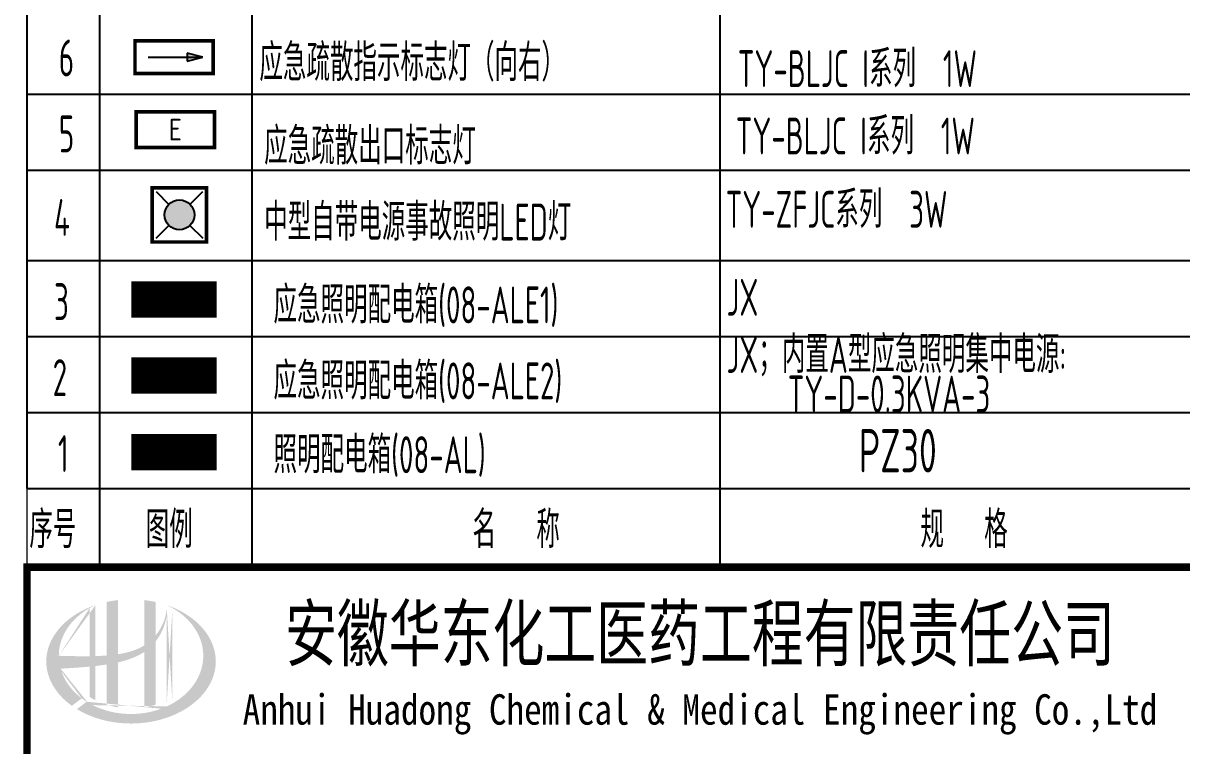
# Model space of a CAD drawing. Extents: x 5279878 to 5976284, y -275259 to -27697.
# Drawn here: x 5607309 to 5617974, y -164704 to -158047 of the extents above; entities that cross this region are included whole.
import ezdxf
from ezdxf.enums import TextEntityAlignment as Align

# ---------------------------------------------------------------- set-up
doc = ezdxf.new("R2010")
doc.units = 0
doc.header["$LTSCALE"] = 1000
doc.header["$MEASUREMENT"] = 0
doc.layers.get('0').update_dxf_attribs({"linetype": 'CONTINUOUS'})
doc.layers.add('TEL_TAB', color=7, linetype='CONTINUOUS')
doc.styles.add('_TEL_ATTDEF', font='GBENOR', dxfattribs={"width": 0.8, "height": 3, "bigfont": 'GBCBIG'})
doc.styles.add('_TEL_DIM', font='sceie.shx', dxfattribs={"width": 0.8, "height": 3.5, "bigfont": 'sceic.shx'})
doc.styles.add('ECEC_TQ_S', font='')
doc.styles.add('sceic', font='sceie.shx', dxfattribs={"width": 0.8, "bigfont": 'sceic.shx'})
doc.styles.add('sceie', font='sceie.shx', dxfattribs={"width": 0.7, "bigfont": 'sceic.shx'})
doc.styles.get('ECEC_TQ_S').set_extended_font_data('SimSun')

# ---------------------------------------------------------------- blocks, each defined once
blk = doc.blocks.new('$equip$00002534')
for p, q in [((-0.72, 0.66), (-0.72, 0)), ((0.72, 0.66), (-0.72, 0.66)), ((0.72, 0), (0.72, 0.66)), ((-0.72, 0), (0.72, 0))]:
    blk.add_line(p, q)
at = {"const_width": 0.0667}
blk.add_lwpolyline([(-0.72, 0.66), (-0.72, 0), (0.72, 0), (0.72, 0.66), (-0.72, 0.66), (-0.72, 0)], dxfattribs=at)
for p in [(0, 0.66), (-0.72, 0.33), (0.72, 0.33), (0, 0)]:
    blk.add_point(p)
at = {"color": 7, "style": '_TEL_DIM'}
blk.add_attdef('$TEXT$', text='', height=0.4, dxfattribs=at).set_placement((0, 0.33), align=Align.MIDDLE_CENTER)
at = {"color": 7, "style": '_TEL_DIM', "flags": 1}
blk.add_attdef('A', text='', height=0.00002, dxfattribs=at).set_placement((0, 0), align=Align.MIDDLE_CENTER)
blk = doc.blocks.new('$equip$00002604')
blk.add_hatch(color=256).paths.add_polyline_path([(0.275, 0.5, 1), (-0.274, 0.5, 1)])
for p, q in [((-0.429, 0.929), (-0.194, 0.694)), ((0.194, 0.694), (0.429, 0.929)), ((-0.429, 0.071), (-0.194, 0.306)), ((0.194, 0.306), (0.429, 0.071))]:
    blk.add_line(p, q)
at = {"const_width": 0.0667}
blk.add_lwpolyline([(-0.5, 1), (-0.5, 0), (0.5, 0), (0.5, 1), (-0.5, 1), (-0.5, 0)], dxfattribs=at)
blk.add_lwpolyline([(-0.5, 1), (-0.5, 0), (0.5, 0), (0.5, 1)], close=True)
blk.add_circle((0, 0.5), 0.275)
for p in [(0, 1), (-0.5, 0.5), (0.5, 0.5), (0, 0)]:
    blk.add_point(p)
at = {"color": 7, "style": '_TEL_DIM', "flags": 1}
blk.add_attdef('A', text='', height=0.000025, dxfattribs=at).set_placement((0, 0), align=Align.MIDDLE_CENTER)
blk = doc.blocks.new('*X15')
at = {"color": 0}
for p, q in [((-250, 32.8), (-82.8, 200)), ((-250, 68.2), (-118.2, 200)), ((-250, 103.6), (-153.6, 200)), ((-250, 138.9), (-188.9, 200)), ((-250, 174.3), (-224.3, 200)), ((-247.5, 0), (-47.5, 200)), ((-212.1, 0), (-12.1, 200)), ((-176.8, 0), (23.2, 200)), ((-141.4, 0), (58.6, 200)), ((-106.1, 0), (93.9, 200)), ((-70.7, 0), (129.3, 200)), ((-35.4, 0), (164.6, 200)), ((0, 0), (200, 200)), ((35.4, 0), (235.4, 200)), ((70.7, 0), (250, 179.3)), ((106.1, 0), (250, 143.9)), ((141.4, 0), (250, 108.6)), ((176.8, 0), (250, 73.2)), ((212.1, 0), (250, 37.9)), ((247.5, 0), (250, 2.5))]:
    blk.add_line(p, q, dxfattribs=at)
blk = doc.blocks.new('$equip$00002943')
for p, q in [((-0.75, 0.6), (-0.75, 0)), ((0.75, 0.6), (-0.75, 0.6)), ((0.75, 0), (0.75, 0.6)), ((-0.75, 0), (0.75, 0))]:
    blk.add_line(p, q)
for points, const_width in [([(-0.75, 0.3), (0.75, 0.3)], 0.6), ([(-0.75, 0.6), (-0.75, 0), (0.75, 0), (0.75, 0.6), (-0.75, 0.6), (-0.75, 0)], 0.0667)]:
    blk.add_lwpolyline(points, dxfattribs=dict(const_width=const_width))
for p in [(0, 0.6), (-0.75, 0.3), (0.75, 0.3), (0, 0)]:
    blk.add_point(p)
at = {"xscale": 0.00300000000061118, "yscale": 0.00300000000061118, "zscale": 0.00300000000061118}
blk.add_blockref('*X15', (0, 0), dxfattribs=at)
at = {"color": 7, "style": '_TEL_DIM', "flags": 1}
for tag in ['A', 'REMARK']:
    blk.add_attdef(tag, text='', height=0.00002, dxfattribs=at).set_placement((0, 0), align=Align.MIDDLE_CENTER)
blk = doc.blocks.new('$equip$00002540')
blk.add_hatch(color=256).paths.add_polyline_path([(0.24, 0.372), (0.24, 0.228), (0.528, 0.3)])
for p, q in [((-0.72, 0.6), (-0.72, 0)), ((0.72, 0.6), (-0.72, 0.6)), ((0.72, 0), (0.72, 0.6)), ((0.24, 0.372), (0.24, 0.228)), ((0.528, 0.3), (0.24, 0.372)), ((0.24, 0.228), (0.528, 0.3)), ((-0.72, 0), (0.72, 0))]:
    blk.add_line(p, q)
at = {"color": 7}
blk.add_line((-0.48, 0.3), (0.48, 0.3), dxfattribs=at)
at = {"const_width": 0.0667}
blk.add_lwpolyline([(-0.72, 0.6), (-0.72, 0), (0.72, 0), (0.72, 0.6), (-0.72, 0.6), (-0.72, 0)], dxfattribs=at)
for p in [(0, 0.6), (-0.72, 0.3), (0.72, 0.3), (0, 0)]:
    blk.add_point(p)
at = {"color": 7, "style": '_TEL_DIM', "flags": 1}
blk.add_attdef('A', text='', height=0.00002, dxfattribs=at).set_placement((0, 0), align=Align.MIDDLE_CENTER)

msp = doc.modelspace()

# ---------------------------------------------------------------- hatches: boundary and pattern name
h = msp.add_hatch(color=256)
edge = h.paths.add_edge_path()
edge.add_spline(control_points=[(5608180.9, -163934.9), (5608187, -163933.5), (5608193.1, -163932.1), (5608242.2, -163920.2), (5608284.8, -163907.2), (5608359.7, -163876.1), (5608392.7, -163859.1), (5608423.5, -163838.5)], knot_values=[61.629012, 61.629012, 61.629012, 61.629012, 63.3304306, 63.3304306, 75.3536336, 75.3536336, 85.3986489, 85.3986489, 85.3986489, 85.3986489], degree=3, periodic=0)
edge.add_line((5608423.5, -163838.5), (5608423.5, -164348.7))
edge.add_spline(control_points=[(5608423.5, -164348.7), (5608440.7, -164346), (5608457.7, -164342.7), (5608492.5, -164334.6), (5608510.2, -164329.8), (5608527.5, -164324.3)], knot_values=[4.9084564, 4.9084564, 4.9084564, 4.9084564, 4.9928212, 4.9928212, 5.0830337, 5.0830337, 5.0830337, 5.0830337], degree=3, periodic=0)
edge.add_line((5608527.5, -164324.3), (5608527.5, -163742.9))
edge.add_spline(control_points=[(5608527.5, -163742.9), (5608536.2, -163731.9), (5608544.4, -163720.6), (5608570.5, -163680.9), (5608586.1, -163651), (5608615.4, -163578.2), (5608626.6, -163534.4), (5608631.3, -163489.1), (5608631.4, -163487.8), (5608631.5, -163486.5)], knot_values=[97.9917441, 97.9917441, 97.9917441, 97.9917441, 101.6421898, 101.6421898, 110.3379755, 110.3379755, 121.9343221, 121.9343221, 122.2706915, 122.2706915, 122.2706915, 122.2706915], degree=3, periodic=0)
edge.add_line((5608631.5, -163486.5), (5608631.5, -163416.1))
edge.add_spline(control_points=[(5608631.5, -163416.1), (5608631.5, -163423.8), (5608631.1, -163431.4), (5608630.5, -163439.1)], knot_values=[126.194075, 126.194075, 126.194075, 126.194075, 128.3967624, 128.3967624, 128.3967624, 128.3967624], degree=3, periodic=0)
edge.add_spline(control_points=[(5608630.5, -163439.1), (5608630.1, -163445.3), (5608629.4, -163451.5), (5608628.7, -163457.7)], knot_values=[124.4170495, 124.4170495, 124.4170495, 124.4170495, 126.194075, 126.194075, 126.194075, 126.194075], degree=3, periodic=0)
edge.add_spline(control_points=[(5608628.7, -163457.7), (5608627.5, -163466.9), (5608626.1, -163476), (5608624.3, -163485.1)], knot_values=[121.8052898, 121.8052898, 121.8052898, 121.8052898, 124.4170495, 124.4170495, 124.4170495, 124.4170495], degree=3, periodic=0)
edge.add_spline(control_points=[(5608624.3, -163485.1), (5608621.9, -163497.3), (5608618.9, -163509.4), (5608615.5, -163521.4)], knot_values=[118.3157402, 118.3157402, 118.3157402, 118.3157402, 121.8052898, 121.8052898, 121.8052898, 121.8052898], degree=3, periodic=0)
edge.add_spline(control_points=[(5608615.5, -163521.4), (5608612, -163533.5), (5608607.9, -163545.5), (5608603.4, -163557.4)], knot_values=[114.7959879, 114.7959879, 114.7959879, 114.7959879, 118.3157402, 118.3157402, 118.3157402, 118.3157402], degree=3, periodic=0)
edge.add_spline(control_points=[(5608603.4, -163557.4), (5608598.9, -163569.1), (5608593.9, -163580.6), (5608588.5, -163591.9)], knot_values=[111.3296409, 111.3296409, 111.3296409, 111.3296409, 114.7959879, 114.7959879, 114.7959879, 114.7959879], degree=3, periodic=0)
edge.add_spline(control_points=[(5608588.5, -163591.9), (5608582.9, -163603.5), (5608576.9, -163614.9), (5608570.5, -163625.9)], knot_values=[107.7952896, 107.7952896, 107.7952896, 107.7952896, 111.3296409, 111.3296409, 111.3296409, 111.3296409], degree=3, periodic=0)
edge.add_spline(control_points=[(5608570.5, -163625.9), (5608564.2, -163636.8), (5608557.4, -163647.3), (5608550.3, -163657.6)], knot_values=[104.3435789, 104.3435789, 104.3435789, 104.3435789, 107.7952896, 107.7952896, 107.7952896, 107.7952896], degree=3, periodic=0)
edge.add_spline(control_points=[(5608550.3, -163657.6), (5608543.1, -163668), (5608535.5, -163678), (5608527.5, -163687.7)], knot_values=[100.8506997, 100.8506997, 100.8506997, 100.8506997, 104.3435789, 104.3435789, 104.3435789, 104.3435789], degree=3, periodic=0)
edge.add_line((5608527.5, -163687.7), (5608527.5, -163378.4))
edge.add_spline(control_points=[(5608527.5, -163378.4), (5608493.5, -163370.9), (5608458.7, -163365), (5608423.5, -163360.9)], knot_values=[4.4239994, 4.4239994, 4.4239994, 4.4239994, 4.5587406, 4.5587406, 4.5587406, 4.5587406], degree=3, periodic=0)
edge.add_line((5608423.5, -163360.9), (5608423.5, -163779))
edge.add_spline(control_points=[(5608423.5, -163779), (5608351.6, -163823.6), (5608267.4, -163846.8), (5608180.9, -163859.8)], knot_values=[63.2462151, 63.2462151, 63.2462151, 63.2462151, 87.6891235, 87.6891235, 87.6891235, 87.6891235], degree=3, periodic=0)
edge.add_line((5608180.9, -163859.8), (5608180.9, -163360.9))
edge.add_spline(control_points=[(5608180.9, -163360.9), (5608145.7, -163365), (5608110.9, -163370.9), (5608076.9, -163378.4)], knot_values=[4.8660382, 4.8660382, 4.8660382, 4.8660382, 5.0007773, 5.0007773, 5.0007773, 5.0007773], degree=3, periodic=0)
edge.add_line((5608076.9, -163378.4), (5608076.9, -163871.3))
edge.add_spline(control_points=[(5608076.9, -163871.3), (5608075.2, -163871.4), (5608040.3, -163874), (5608005.6, -163875.8), (5607972.9, -163876.8)], knot_values=[43.6573559, 43.6573559, 43.6573559, 43.6573559, 44.1342527, 53.4970917, 53.4970917, 53.4970917, 53.4970917], degree=3, periodic=0)
edge.add_line((5607972.9, -163876.8), (5607972.9, -163407.7))
edge.add_spline(control_points=[(5607972.9, -163407.7), (5607955.8, -163413.5), (5607939.1, -163419.8), (5607922.7, -163426.6)], knot_values=[5.1415698, 5.1415698, 5.1415698, 5.1415698, 5.2129208, 5.2129208, 5.2129208, 5.2129208], degree=3, periodic=0)
edge.add_spline(control_points=[(5607922.7, -163426.6), (5607915.8, -163429.4), (5607908.9, -163432.3), (5607876.7, -163446.5), (5607852.2, -163458.7), (5607828.7, -163471.9)], knot_values=[5.2129208, 5.2129208, 5.2129208, 5.2129208, 5.2429596, 5.2429596, 5.3556227, 5.3556227, 5.3556227, 5.3556227], degree=3, periodic=0)
edge.add_spline(control_points=[(5607828.7, -163471.9), (5607813.8, -163480.3), (5607799.3, -163489), (5607785.4, -163498.1)], knot_values=[5.3556227, 5.3556227, 5.3556227, 5.3556227, 5.4269737, 5.4269737, 5.4269737, 5.4269737], degree=3, periodic=0)
edge.add_spline(control_points=[(5607785.4, -163498.1), (5607777.9, -163503), (5607770.7, -163507.9), (5607757.2, -163517.4), (5607750.9, -163521.9), (5607744.8, -163526.5)], knot_values=[5.4269737, 5.4269737, 5.4269737, 5.4269737, 5.4647645, 5.4647645, 5.4983247, 5.4983247, 5.4983247, 5.4983247], degree=3, periodic=0)
edge.add_spline(control_points=[(5607744.8, -163526.5), (5607718.7, -163546.1), (5607694.6, -163566.9), (5607672.8, -163588.9)], knot_values=[5.4983247, 5.4983247, 5.4983247, 5.4983247, 5.6410266, 5.6410266, 5.6410266, 5.6410266], degree=3, periodic=0)
edge.add_spline(control_points=[(5607672.8, -163588.9), (5607665.8, -163595.9), (5607659, -163603), (5607638.6, -163625.6), (5607625.7, -163641.4), (5607613.9, -163657.6)], knot_values=[5.6410266, 5.6410266, 5.6410266, 5.6410266, 5.6865694, 5.6865694, 5.7837285, 5.7837285, 5.7837285, 5.7837285], degree=3, periodic=0)
edge.add_spline(control_points=[(5607613.9, -163657.6), (5607598.8, -163678.4), (5607585.5, -163699.8), (5607572.4, -163724.8), (5607570.7, -163727.9), (5607569.2, -163731.1)], knot_values=[5.7837285, 5.7837285, 5.7837285, 5.7837285, 5.9083744, 5.9083744, 5.9264305, 5.9264305, 5.9264305, 5.9264305], degree=3, periodic=0)
edge.add_spline(control_points=[(5607569.2, -163731.1), (5607556.7, -163756.2), (5607546.7, -163781.9), (5607539.1, -163807.8)], knot_values=[5.9264305, 5.9264305, 5.9264305, 5.9264305, 6.0691324, 6.0691324, 6.0691324, 6.0691324], degree=3, periodic=0)
edge.add_spline(control_points=[(5607539.1, -163807.8), (5607535.9, -163818.9), (5607533.2, -163830.1), (5607527.8, -163856.2), (5607525.5, -163871.3), (5607524.1, -163886.3)], knot_values=[6.0691324, 6.0691324, 6.0691324, 6.0691324, 6.1301793, 6.1301793, 6.2118343, 6.2118343, 6.2118343, 6.2118343], degree=3, periodic=0)
edge.add_spline(control_points=[(5607524.1, -163886.3), (5607522.8, -163899.5), (5607522.2, -163912.7), (5607522.2, -163925.9)], knot_values=[6.2118343, 6.2118343, 6.2118343, 6.2118343, 6.2831853, 6.2831853, 6.2831853, 6.2831853], degree=3, periodic=0)
edge.add_spline(control_points=[(5607522.2, -163925.9), (5607522.2, -163935.2), (5607522.5, -163944.6), (5607523.2, -163953.9)], knot_values=[6.2831853, 6.2831853, 6.2831853, 6.2831853, 6.3336547, 6.3336547, 6.3336547, 6.3336547], degree=3, periodic=0)
edge.add_spline(control_points=[(5607523.2, -163953.9), (5607524.4, -163972.5), (5607526.9, -163991.1), (5607530.7, -164009.7)], knot_values=[6.3336547, 6.3336547, 6.3336547, 6.3336547, 6.4345936, 6.4345936, 6.4345936, 6.4345936], degree=3, periodic=0)
edge.add_spline(control_points=[(5607530.7, -164009.7), (5607530.9, -164010.9), (5607531.2, -164012.1), (5607535.1, -164030.6), (5607539.9, -164047.8), (5607545.7, -164064.8)], knot_values=[6.4345936, 6.4345936, 6.4345936, 6.4345936, 6.4412784, 6.4412784, 6.5355325, 6.5355325, 6.5355325, 6.5355325], degree=3, periodic=0)
edge.add_spline(control_points=[(5607545.7, -164064.8), (5607552, -164083), (5607559.5, -164101.1), (5607568.3, -164118.8)], knot_values=[6.5355325, 6.5355325, 6.5355325, 6.5355325, 6.6364714, 6.6364714, 6.6364714, 6.6364714], degree=3, periodic=0)
edge.add_spline(control_points=[(5607568.3, -164118.8), (5607570.5, -164123.3), (5607572.7, -164127.8), (5607582.1, -164145.4), (5607589.8, -164158.5), (5607598.2, -164171.3)], knot_values=[6.6364714, 6.6364714, 6.6364714, 6.6364714, 6.6618943, 6.6618943, 6.7374102, 6.7374102, 6.7374102, 6.7374102], degree=3, periodic=0)
edge.add_spline(control_points=[(5607598.2, -164171.3), (5607609.3, -164188.5), (5607621.7, -164205.3), (5607635.2, -164221.7)], knot_values=[6.7374102, 6.7374102, 6.7374102, 6.7374102, 6.8383491, 6.8383491, 6.8383491, 6.8383491], degree=3, periodic=0)
edge.add_spline(control_points=[(5607635.2, -164221.7), (5607641.2, -164228.8), (5607647.3, -164235.9), (5607661.8, -164251.8), (5607670.4, -164260.7), (5607679.2, -164269.3)], knot_values=[6.8383491, 6.8383491, 6.8383491, 6.8383491, 6.8825101, 6.8825101, 6.939288, 6.939288, 6.939288, 6.939288], degree=3, periodic=0)
edge.add_spline(control_points=[(5607679.2, -164269.3), (5607695, -164284.7), (5607711.9, -164299.5), (5607729.8, -164313.7)], knot_values=[6.939288, 6.939288, 6.939288, 6.939288, 7.0402268, 7.0402268, 7.0402268, 7.0402268], degree=3, periodic=0)
edge.add_spline(control_points=[(5607729.8, -164313.7), (5607738.7, -164320.8), (5607747.9, -164327.8), (5607757.4, -164334.5)], knot_values=[7.0402268, 7.0402268, 7.0402268, 7.0402268, 7.0906963, 7.0906963, 7.0906963, 7.0906963], degree=3, periodic=0)
edge.add_line((5607757.4, -164334.5), (5607848.5, -164266.2))
edge.add_ellipse((5608302.2, -163873.9), major_axis=(665, 0), ratio=0.8066765, start_angle=192.81901, end_angle=226.98533, ccw=False)
edge.add_spline(control_points=[(5607653.7, -163992.9), (5607677.8, -163991.4), (5607701.9, -163990), (5607790.5, -163984.5), (5607855.4, -163980.1), (5607920.9, -163973.8)], knot_values=[11.3982633, 11.3982633, 11.3982633, 11.3982633, 18.4072897, 18.4072897, 37.1809397, 37.1809397, 37.1809397, 37.1809397], degree=3, periodic=0)
edge.add_line((5607920.9, -163973.8), (5607920.9, -164252.9))
edge.add_spline(control_points=[(5607920.9, -164252.9), (5607924.4, -164255.1), (5607928, -164257.3), (5607945, -164267.5), (5607958.7, -164275.1), (5607972.9, -164282.3)], knot_values=[4.0499446, 4.0499446, 4.0499446, 4.0499446, 4.0720206, 4.0720206, 4.153257, 4.153257, 4.153257, 4.153257], degree=3, periodic=0)
edge.add_line((5607972.9, -164282.3), (5607972.9, -163968.4))
edge.add_spline(control_points=[(5607972.9, -163968.4), (5608005.1, -163964.7), (5608037.4, -163960.5), (5608072.3, -163955.1), (5608074.6, -163954.7), (5608076.9, -163954.4)], knot_values=[42.1350086, 42.1350086, 42.1350086, 42.1350086, 51.3072277, 51.3072277, 51.9485742, 51.9485742, 51.9485742, 51.9485742], degree=3, periodic=0)
edge.add_line((5608076.9, -163954.4), (5608076.9, -164324.3))
edge.add_spline(control_points=[(5608076.9, -164324.3), (5608110.5, -164334.9), (5608145.4, -164343.1), (5608180.9, -164348.7)], knot_values=[4.3417397, 4.3417397, 4.3417397, 4.3417397, 4.5163155, 4.5163155, 4.5163155, 4.5163155], degree=3, periodic=0)
edge.add_line((5608180.9, -164348.7), (5608180.9, -163934.9))
edge = h.paths.add_edge_path(flags=16)
edge.add_ellipse((5608302.2, -163873.9), major_axis=(665, 0), ratio=0.8066765, start_angle=124.98746, end_angle=179.99898, ccw=False)
edge.add_line((5607920.9, -163434.4), (5607920.9, -163878))
edge.add_spline(control_points=[(5607920.9, -163878), (5607825.5, -163879.3), (5607731.6, -163876.3), (5607637.2, -163873.9)], knot_values=[11.2737302, 11.2737302, 11.2737302, 11.2737302, 38.6875129, 38.6875129, 38.6875129, 38.6875129], degree=3, periodic=0)
edge = h.paths.add_edge_path()
edge.add_spline(control_points=[(5607803.4, -164365), (5607834.4, -164384), (5607867.6, -164401.3), (5607952.2, -164438.5), (5608005.5, -164456.4), (5608116.2, -164482.9), (5608173.7, -164491.7), (5608289.8, -164499.4), (5608348.5, -164498.5), (5608464, -164487), (5608520.9, -164476.5), (5608629.9, -164446.4), (5608682.1, -164426.9), (5608779, -164380), (5608823.7, -164352.7), (5608903.7, -164291.7), (5608938.9, -164258.2), (5608998.2, -164186.7), (5609022.3, -164148.8), (5609058.7, -164070.7), (5609071, -164030.5), (5609083.6, -163949.3), (5609083.8, -163908.3), (5609072.4, -163826.8), (5609060.6, -163786.3), (5609025, -163707.6), (5609001.2, -163669.4), (5608942.3, -163597.2), (5608907.3, -163563.2), (5608827.5, -163501.6), (5608782.7, -163473.9), (5608701.6, -163434.1), (5608667.2, -163419.9), (5608631.5, -163407.7)], knot_values=[0.8864206, 0.8864206, 0.8864206, 0.8864206, 1.0405566, 1.0405566, 1.2611724, 1.2611724, 1.4817883, 1.4817883, 1.7024042, 1.7024042, 1.9230201, 1.9230201, 2.1436359, 2.1436359, 2.3642518, 2.3642518, 2.5848677, 2.5848677, 2.8054836, 2.8054836, 3.0260994, 3.0260994, 3.2467153, 3.2467153, 3.4685202, 3.4685202, 3.6903251, 3.6903251, 3.9121301, 3.9121301, 4.133935, 4.133935, 4.2832086, 4.2832086, 4.2832086, 4.2832086], degree=3, periodic=0)
edge.add_line((5608631.5, -163407.7), (5608631.5, -163407.7))
edge.add_spline(control_points=[(5608631.5, -163407.8), (5608631.6, -163410.6), (5608631.6, -163413.3), (5608631.5, -163416.1)], knot_values=[128.3967624, 128.3967624, 128.3967624, 128.3967624, 129.1921934, 129.1921934, 129.1921934, 129.1921934], degree=3, periodic=0)
edge.add_line((5608631.5, -163416.1), (5608631.5, -164340))
edge.add_ellipse((5608302.2, -163873.9), major_axis=(665, 0), ratio=0.8066765, start_angle=232.10542, end_angle=299.68334, ccw=False)
edge.add_line((5607893.7, -164297.3), (5607803.4, -164365))
edge = h.paths.add_edge_path(flags=16)
edge.add_ellipse((5608302.2, -163873.9), major_axis=(665, 0), ratio=0.8066765, start_angle=304.98746, end_angle=415.01211, ccw=False)
edge.add_line((5608683.5, -164313.4), (5608683.5, -163434.4))
h = msp.add_hatch(color=256)
edge = h.paths.add_edge_path()
edge.add_spline(control_points=[(5608180.9, -163934.9), (5608187, -163933.5), (5608193.1, -163932.1), (5608242.2, -163920.2), (5608284.8, -163907.2), (5608359.7, -163876.1), (5608392.7, -163859.1), (5608423.5, -163838.5)], knot_values=[61.629012, 61.629012, 61.629012, 61.629012, 63.3304306, 63.3304306, 75.3536336, 75.3536336, 85.3986489, 85.3986489, 85.3986489, 85.3986489], degree=3, periodic=0)
edge.add_line((5608423.5, -163838.5), (5608423.5, -164348.7))
edge.add_spline(control_points=[(5608423.5, -164348.7), (5608440.7, -164346), (5608457.7, -164342.7), (5608492.5, -164334.6), (5608510.2, -164329.8), (5608527.5, -164324.3)], knot_values=[4.9084564, 4.9084564, 4.9084564, 4.9084564, 4.9928212, 4.9928212, 5.0830337, 5.0830337, 5.0830337, 5.0830337], degree=3, periodic=0)
edge.add_line((5608527.5, -164324.3), (5608527.5, -163742.9))
edge.add_spline(control_points=[(5608527.5, -163742.9), (5608536.2, -163731.9), (5608544.4, -163720.6), (5608570.5, -163680.9), (5608586.1, -163651), (5608615.4, -163578.2), (5608626.6, -163534.4), (5608631.3, -163489.1), (5608631.4, -163487.8), (5608631.5, -163486.5)], knot_values=[97.9917441, 97.9917441, 97.9917441, 97.9917441, 101.6421898, 101.6421898, 110.3379755, 110.3379755, 121.9343221, 121.9343221, 122.2706915, 122.2706915, 122.2706915, 122.2706915], degree=3, periodic=0)
edge.add_line((5608631.5, -163486.5), (5608631.5, -163416.1))
edge.add_spline(control_points=[(5608631.5, -163416.1), (5608631.5, -163423.8), (5608631.1, -163431.4), (5608630.5, -163439.1)], knot_values=[126.194075, 126.194075, 126.194075, 126.194075, 128.3967624, 128.3967624, 128.3967624, 128.3967624], degree=3, periodic=0)
edge.add_spline(control_points=[(5608630.5, -163439.1), (5608630.1, -163445.3), (5608629.4, -163451.5), (5608628.7, -163457.7)], knot_values=[124.4170495, 124.4170495, 124.4170495, 124.4170495, 126.194075, 126.194075, 126.194075, 126.194075], degree=3, periodic=0)
edge.add_spline(control_points=[(5608628.7, -163457.7), (5608627.5, -163466.9), (5608626.1, -163476), (5608624.3, -163485.1)], knot_values=[121.8052898, 121.8052898, 121.8052898, 121.8052898, 124.4170495, 124.4170495, 124.4170495, 124.4170495], degree=3, periodic=0)
edge.add_spline(control_points=[(5608624.3, -163485.1), (5608621.9, -163497.3), (5608618.9, -163509.4), (5608615.5, -163521.4)], knot_values=[118.3157402, 118.3157402, 118.3157402, 118.3157402, 121.8052898, 121.8052898, 121.8052898, 121.8052898], degree=3, periodic=0)
edge.add_spline(control_points=[(5608615.5, -163521.4), (5608612, -163533.5), (5608607.9, -163545.5), (5608603.4, -163557.4)], knot_values=[114.7959879, 114.7959879, 114.7959879, 114.7959879, 118.3157402, 118.3157402, 118.3157402, 118.3157402], degree=3, periodic=0)
edge.add_spline(control_points=[(5608603.4, -163557.4), (5608598.9, -163569.1), (5608593.9, -163580.6), (5608588.5, -163591.9)], knot_values=[111.3296409, 111.3296409, 111.3296409, 111.3296409, 114.7959879, 114.7959879, 114.7959879, 114.7959879], degree=3, periodic=0)
edge.add_spline(control_points=[(5608588.5, -163591.9), (5608582.9, -163603.5), (5608576.9, -163614.9), (5608570.5, -163625.9)], knot_values=[107.7952896, 107.7952896, 107.7952896, 107.7952896, 111.3296409, 111.3296409, 111.3296409, 111.3296409], degree=3, periodic=0)
edge.add_spline(control_points=[(5608570.5, -163625.9), (5608564.2, -163636.8), (5608557.4, -163647.3), (5608550.3, -163657.6)], knot_values=[104.3435789, 104.3435789, 104.3435789, 104.3435789, 107.7952896, 107.7952896, 107.7952896, 107.7952896], degree=3, periodic=0)
edge.add_spline(control_points=[(5608550.3, -163657.6), (5608543.1, -163668), (5608535.5, -163678), (5608527.5, -163687.7)], knot_values=[100.8506997, 100.8506997, 100.8506997, 100.8506997, 104.3435789, 104.3435789, 104.3435789, 104.3435789], degree=3, periodic=0)
edge.add_line((5608527.5, -163687.7), (5608527.5, -163378.4))
edge.add_spline(control_points=[(5608527.5, -163378.4), (5608493.5, -163370.9), (5608458.7, -163365), (5608423.5, -163360.9)], knot_values=[4.4239994, 4.4239994, 4.4239994, 4.4239994, 4.5587406, 4.5587406, 4.5587406, 4.5587406], degree=3, periodic=0)
edge.add_line((5608423.5, -163360.9), (5608423.5, -163779))
edge.add_spline(control_points=[(5608423.5, -163779), (5608351.6, -163823.6), (5608267.4, -163846.8), (5608180.9, -163859.8)], knot_values=[63.2462151, 63.2462151, 63.2462151, 63.2462151, 87.6891235, 87.6891235, 87.6891235, 87.6891235], degree=3, periodic=0)
edge.add_line((5608180.9, -163859.8), (5608180.9, -163360.9))
edge.add_spline(control_points=[(5608180.9, -163360.9), (5608145.7, -163365), (5608110.9, -163370.9), (5608076.9, -163378.4)], knot_values=[4.8660382, 4.8660382, 4.8660382, 4.8660382, 5.0007773, 5.0007773, 5.0007773, 5.0007773], degree=3, periodic=0)
edge.add_line((5608076.9, -163378.4), (5608076.9, -163871.3))
edge.add_spline(control_points=[(5608076.9, -163871.3), (5608075.2, -163871.4), (5608040.3, -163874), (5608005.6, -163875.8), (5607972.9, -163876.8)], knot_values=[43.6573559, 43.6573559, 43.6573559, 43.6573559, 44.1342527, 53.4970917, 53.4970917, 53.4970917, 53.4970917], degree=3, periodic=0)
edge.add_line((5607972.9, -163876.8), (5607972.9, -163407.7))
edge.add_spline(control_points=[(5607972.9, -163407.7), (5607955.8, -163413.5), (5607939.1, -163419.8), (5607922.7, -163426.6)], knot_values=[5.1415698, 5.1415698, 5.1415698, 5.1415698, 5.2129208, 5.2129208, 5.2129208, 5.2129208], degree=3, periodic=0)
edge.add_spline(control_points=[(5607922.7, -163426.6), (5607915.8, -163429.4), (5607908.9, -163432.3), (5607876.7, -163446.5), (5607852.2, -163458.7), (5607828.7, -163471.9)], knot_values=[5.2129208, 5.2129208, 5.2129208, 5.2129208, 5.2429596, 5.2429596, 5.3556227, 5.3556227, 5.3556227, 5.3556227], degree=3, periodic=0)
edge.add_spline(control_points=[(5607828.7, -163471.9), (5607813.8, -163480.3), (5607799.3, -163489), (5607785.4, -163498.1)], knot_values=[5.3556227, 5.3556227, 5.3556227, 5.3556227, 5.4269737, 5.4269737, 5.4269737, 5.4269737], degree=3, periodic=0)
edge.add_spline(control_points=[(5607785.4, -163498.1), (5607777.9, -163503), (5607770.7, -163507.9), (5607757.2, -163517.4), (5607750.9, -163521.9), (5607744.8, -163526.5)], knot_values=[5.4269737, 5.4269737, 5.4269737, 5.4269737, 5.4647645, 5.4647645, 5.4983247, 5.4983247, 5.4983247, 5.4983247], degree=3, periodic=0)
edge.add_spline(control_points=[(5607744.8, -163526.5), (5607718.7, -163546.1), (5607694.6, -163566.9), (5607672.8, -163588.9)], knot_values=[5.4983247, 5.4983247, 5.4983247, 5.4983247, 5.6410266, 5.6410266, 5.6410266, 5.6410266], degree=3, periodic=0)
edge.add_spline(control_points=[(5607672.8, -163588.9), (5607665.8, -163595.9), (5607659, -163603), (5607638.6, -163625.6), (5607625.7, -163641.4), (5607613.9, -163657.6)], knot_values=[5.6410266, 5.6410266, 5.6410266, 5.6410266, 5.6865694, 5.6865694, 5.7837285, 5.7837285, 5.7837285, 5.7837285], degree=3, periodic=0)
edge.add_spline(control_points=[(5607613.9, -163657.6), (5607598.8, -163678.4), (5607585.5, -163699.8), (5607572.4, -163724.8), (5607570.7, -163727.9), (5607569.2, -163731.1)], knot_values=[5.7837285, 5.7837285, 5.7837285, 5.7837285, 5.9083744, 5.9083744, 5.9264305, 5.9264305, 5.9264305, 5.9264305], degree=3, periodic=0)
edge.add_spline(control_points=[(5607569.2, -163731.1), (5607556.7, -163756.2), (5607546.7, -163781.9), (5607539.1, -163807.8)], knot_values=[5.9264305, 5.9264305, 5.9264305, 5.9264305, 6.0691324, 6.0691324, 6.0691324, 6.0691324], degree=3, periodic=0)
edge.add_spline(control_points=[(5607539.1, -163807.8), (5607535.9, -163818.9), (5607533.2, -163830.1), (5607527.8, -163856.2), (5607525.5, -163871.3), (5607524.1, -163886.3)], knot_values=[6.0691324, 6.0691324, 6.0691324, 6.0691324, 6.1301793, 6.1301793, 6.2118343, 6.2118343, 6.2118343, 6.2118343], degree=3, periodic=0)
edge.add_spline(control_points=[(5607524.1, -163886.3), (5607522.8, -163899.5), (5607522.2, -163912.7), (5607522.2, -163925.9)], knot_values=[6.2118343, 6.2118343, 6.2118343, 6.2118343, 6.2831853, 6.2831853, 6.2831853, 6.2831853], degree=3, periodic=0)
edge.add_spline(control_points=[(5607522.2, -163925.9), (5607522.2, -163935.2), (5607522.5, -163944.6), (5607523.2, -163953.9)], knot_values=[6.2831853, 6.2831853, 6.2831853, 6.2831853, 6.3336547, 6.3336547, 6.3336547, 6.3336547], degree=3, periodic=0)
edge.add_spline(control_points=[(5607523.2, -163953.9), (5607524.4, -163972.5), (5607526.9, -163991.1), (5607530.7, -164009.7)], knot_values=[6.3336547, 6.3336547, 6.3336547, 6.3336547, 6.4345936, 6.4345936, 6.4345936, 6.4345936], degree=3, periodic=0)
edge.add_spline(control_points=[(5607530.7, -164009.7), (5607530.9, -164010.9), (5607531.2, -164012.1), (5607535.1, -164030.6), (5607539.9, -164047.8), (5607545.7, -164064.8)], knot_values=[6.4345936, 6.4345936, 6.4345936, 6.4345936, 6.4412784, 6.4412784, 6.5355325, 6.5355325, 6.5355325, 6.5355325], degree=3, periodic=0)
edge.add_spline(control_points=[(5607545.7, -164064.8), (5607552, -164083), (5607559.5, -164101.1), (5607568.3, -164118.8)], knot_values=[6.5355325, 6.5355325, 6.5355325, 6.5355325, 6.6364714, 6.6364714, 6.6364714, 6.6364714], degree=3, periodic=0)
edge.add_spline(control_points=[(5607568.3, -164118.8), (5607570.5, -164123.3), (5607572.7, -164127.8), (5607582.1, -164145.4), (5607589.8, -164158.5), (5607598.2, -164171.3)], knot_values=[6.6364714, 6.6364714, 6.6364714, 6.6364714, 6.6618943, 6.6618943, 6.7374102, 6.7374102, 6.7374102, 6.7374102], degree=3, periodic=0)
edge.add_spline(control_points=[(5607598.2, -164171.3), (5607609.3, -164188.5), (5607621.7, -164205.3), (5607635.2, -164221.7)], knot_values=[6.7374102, 6.7374102, 6.7374102, 6.7374102, 6.8383491, 6.8383491, 6.8383491, 6.8383491], degree=3, periodic=0)
edge.add_spline(control_points=[(5607635.2, -164221.7), (5607641.2, -164228.8), (5607647.3, -164235.9), (5607661.8, -164251.8), (5607670.4, -164260.7), (5607679.2, -164269.3)], knot_values=[6.8383491, 6.8383491, 6.8383491, 6.8383491, 6.8825101, 6.8825101, 6.939288, 6.939288, 6.939288, 6.939288], degree=3, periodic=0)
edge.add_spline(control_points=[(5607679.2, -164269.3), (5607695, -164284.7), (5607711.9, -164299.5), (5607729.8, -164313.7)], knot_values=[6.939288, 6.939288, 6.939288, 6.939288, 7.0402268, 7.0402268, 7.0402268, 7.0402268], degree=3, periodic=0)
edge.add_spline(control_points=[(5607729.8, -164313.7), (5607738.7, -164320.8), (5607747.9, -164327.8), (5607757.4, -164334.5)], knot_values=[7.0402268, 7.0402268, 7.0402268, 7.0402268, 7.0906963, 7.0906963, 7.0906963, 7.0906963], degree=3, periodic=0)
edge.add_line((5607757.4, -164334.5), (5607848.5, -164266.2))
edge.add_ellipse((5608302.2, -163873.9), major_axis=(665, 0), ratio=0.8066765, start_angle=192.81901, end_angle=226.98533, ccw=False)
edge.add_spline(control_points=[(5607653.7, -163992.9), (5607677.8, -163991.4), (5607701.9, -163990), (5607790.5, -163984.5), (5607855.4, -163980.1), (5607920.9, -163973.8)], knot_values=[11.3982633, 11.3982633, 11.3982633, 11.3982633, 18.4072897, 18.4072897, 37.1809397, 37.1809397, 37.1809397, 37.1809397], degree=3, periodic=0)
edge.add_line((5607920.9, -163973.8), (5607920.9, -164252.9))
edge.add_spline(control_points=[(5607920.9, -164252.9), (5607924.4, -164255.1), (5607928, -164257.3), (5607945, -164267.5), (5607958.7, -164275.1), (5607972.9, -164282.3)], knot_values=[4.0499446, 4.0499446, 4.0499446, 4.0499446, 4.0720206, 4.0720206, 4.153257, 4.153257, 4.153257, 4.153257], degree=3, periodic=0)
edge.add_line((5607972.9, -164282.3), (5607972.9, -163968.4))
edge.add_spline(control_points=[(5607972.9, -163968.4), (5608005.1, -163964.7), (5608037.4, -163960.5), (5608072.3, -163955.1), (5608074.6, -163954.7), (5608076.9, -163954.4)], knot_values=[42.1350086, 42.1350086, 42.1350086, 42.1350086, 51.3072277, 51.3072277, 51.9485742, 51.9485742, 51.9485742, 51.9485742], degree=3, periodic=0)
edge.add_line((5608076.9, -163954.4), (5608076.9, -164324.3))
edge.add_spline(control_points=[(5608076.9, -164324.3), (5608110.5, -164334.9), (5608145.4, -164343.1), (5608180.9, -164348.7)], knot_values=[4.3417397, 4.3417397, 4.3417397, 4.3417397, 4.5163155, 4.5163155, 4.5163155, 4.5163155], degree=3, periodic=0)
edge.add_line((5608180.9, -164348.7), (5608180.9, -163934.9))
edge = h.paths.add_edge_path(flags=16)
edge.add_ellipse((5608302.2, -163873.9), major_axis=(665, 0), ratio=0.8066765, start_angle=124.98746, end_angle=179.99898, ccw=False)
edge.add_line((5607920.9, -163434.4), (5607920.9, -163878))
edge.add_spline(control_points=[(5607920.9, -163878), (5607825.5, -163879.3), (5607731.6, -163876.3), (5607637.2, -163873.9)], knot_values=[11.2737302, 11.2737302, 11.2737302, 11.2737302, 38.6875129, 38.6875129, 38.6875129, 38.6875129], degree=3, periodic=0)
edge = h.paths.add_edge_path()
edge.add_spline(control_points=[(5607803.4, -164365), (5607834.4, -164384), (5607867.6, -164401.3), (5607952.2, -164438.5), (5608005.5, -164456.4), (5608116.2, -164482.9), (5608173.7, -164491.7), (5608289.8, -164499.4), (5608348.5, -164498.5), (5608464, -164487), (5608520.9, -164476.5), (5608629.9, -164446.4), (5608682.1, -164426.9), (5608779, -164380), (5608823.7, -164352.7), (5608903.7, -164291.7), (5608938.9, -164258.2), (5608998.2, -164186.7), (5609022.3, -164148.8), (5609058.7, -164070.7), (5609071, -164030.5), (5609083.6, -163949.3), (5609083.8, -163908.3), (5609072.4, -163826.8), (5609060.6, -163786.3), (5609025, -163707.6), (5609001.2, -163669.4), (5608942.3, -163597.2), (5608907.3, -163563.2), (5608827.5, -163501.6), (5608782.7, -163473.9), (5608701.6, -163434.1), (5608667.2, -163419.9), (5608631.5, -163407.7)], knot_values=[0.8864206, 0.8864206, 0.8864206, 0.8864206, 1.0405566, 1.0405566, 1.2611724, 1.2611724, 1.4817883, 1.4817883, 1.7024042, 1.7024042, 1.9230201, 1.9230201, 2.1436359, 2.1436359, 2.3642518, 2.3642518, 2.5848677, 2.5848677, 2.8054836, 2.8054836, 3.0260994, 3.0260994, 3.2467153, 3.2467153, 3.4685202, 3.4685202, 3.6903251, 3.6903251, 3.9121301, 3.9121301, 4.133935, 4.133935, 4.2832086, 4.2832086, 4.2832086, 4.2832086], degree=3, periodic=0)
edge.add_line((5608631.5, -163407.7), (5608631.5, -163407.7))
edge.add_spline(control_points=[(5608631.5, -163407.8), (5608631.6, -163410.6), (5608631.6, -163413.3), (5608631.5, -163416.1)], knot_values=[128.3967624, 128.3967624, 128.3967624, 128.3967624, 129.1921934, 129.1921934, 129.1921934, 129.1921934], degree=3, periodic=0)
edge.add_line((5608631.5, -163416.1), (5608631.5, -164340))
edge.add_ellipse((5608302.2, -163873.9), major_axis=(665, 0), ratio=0.8066765, start_angle=232.10542, end_angle=299.68334, ccw=False)
edge.add_line((5607893.7, -164297.3), (5607803.4, -164365))
edge = h.paths.add_edge_path(flags=16)
edge.add_ellipse((5608302.2, -163873.9), major_axis=(665, 0), ratio=0.8066765, start_angle=304.98746, end_angle=415.01211, ccw=False)
edge.add_line((5608683.5, -164313.4), (5608683.5, -163434.4))

# ---------------------------------------------------------------- linework, layer by layer
msp.add_lwpolyline([(5625344.4, -163056.5, 70, 70, 0), (5607344.4, -163056.5, 70, 70, 0), (5607344.4, -169056.5, 0, 0, 0)], format="xyseb")
at = {"const_width": 70}
msp.add_lwpolyline([(5607344.4, -163056.5), (5607344.4, -169056.5)], dxfattribs=at)
at = {"layer": 'TEL_TAB', "color": 0, "linetype": 'ByBlock'}
for p, q in [((5607344.9, -146801.3), (5607344.4, -161632)), ((5613721, -146801.3), (5613721, -161632)), ((5607344.4, -159401.3), (5625344.4, -159401.3)), ((5607344.4, -160232), (5607344.4, -161632)), ((5607344.4, -160232), (5625344.4, -160232)), ((5607344.4, -160232), (5607344.4, -161632)), ((5613721, -160232), (5613721, -161632)), ((5613721, -160232), (5613721, -161632)), ((5607344.4, -160932), (5625344.4, -160932)), ((5607344.4, -161632), (5607344.4, -162332)), ((5607344.4, -161632), (5625344.4, -161632)), ((5607344.4, -161632), (5625344.4, -161632)), ((5607344.4, -161632), (5625344.4, -161632)), ((5607344.4, -161632), (5625344.4, -161632)), ((5608012.9, -161632), (5608012.9, -162332)), ((5613721, -161632), (5613721, -162332)), ((5613721, -161632), (5613721, -162332)), ((5607344.4, -162332), (5625344.4, -162332)), ((5607344.4, -162332), (5625344.4, -162332)), ((5608012.9, -162332), (5608012.9, -163032)), ((5613721, -162332), (5613721, -163032))]:
    msp.add_line(p, q, dxfattribs=at)
for points in [[(5608012.9, -146801.3), (5608012.9, -161632)], [(5609412.9, -146801.3), (5609412.9, -161632)], [(5607344.4, -158701.3), (5625327.9, -158701.3)], [(5607344.4, -158701.3), (5625327.9, -158701.3)], [(5607344.4, -159401.3), (5625327.9, -159401.2)], [(5608012.9, -160232), (5608012.9, -161632)], [(5608012.9, -160232), (5608012.9, -161632)], [(5609412.9, -160232), (5609412.9, -161632)], [(5609412.9, -160232), (5609412.9, -161632)], [(5608012.9, -161632), (5608012.9, -162332)], [(5609412.9, -161632), (5609412.9, -162332)], [(5609412.9, -161632), (5609412.9, -162332)], [(5609412.9, -162332), (5609412.9, -163032)]]:
    msp.add_lwpolyline(points, dxfattribs=at)
at = {"layer": 'TEL_TAB', "color": 0, "linetype": 'ByBlock', "const_width": 10}
msp.add_lwpolyline([(5607344.4, -162332), (5607344.4, -163032)], dxfattribs=at)

# ---------------------------------------------------------------- block references
at = {"layer": 'TEL_TAB', "color": 0, "linetype": 'ByBlock', "xscale": 500, "yscale": 500, "zscale": 500}
for name, p in [('$equip$00002540', (5608698.5, -158510.1)), ('$equip$00002604', (5608747.7, -160062.6)), ('$equip$00002943', (5608697.7, -160741.9)), ('$equip$00002943', (5608697.7, -161441.9)), ('$equip$00002943', (5608697.7, -162148.1))]:
    msp.add_blockref(name, p, dxfattribs=at)
at = {"layer": 'TEL_TAB', "color": 0, "linetype": 'ByBlock'}
ref = msp.add_blockref('$equip$00002534', (5608709.7, -159192.8), dxfattribs=dict(at, xscale=500, yscale=500, zscale=500))
ref.add_attrib('$TEXT$', 'E', dxfattribs={"layer": '0', "color": 7, "height": 200, "style": '_TEL_ATTDEF'}).set_placement((5608709.7, -159027.8), align=Align.MIDDLE_CENTER)

# ---------------------------------------------------------------- texts
at = {"style": 'ECEC_TQ_S'}
for s, height, width, p in [('安徽华东化工医药工程有限责任公司', 500, 0.7, (5613539.2, -163656.5)), ('安徽华东化工医药工程有限责任公司', 500, 0.7, (5613539.2, -163656.5)), ('Anhui Huadong Chemical & Medical Engineering Co.,Ltd', 280, 0.85, (5613539.2, -164406.5)), ('Anhui Huadong Chemical & Medical Engineering Co.,Ltd', 280, 0.85, (5613539.2, -164406.5))]:
    msp.add_text(s, height=height, dxfattribs=dict(at, width=width)).set_placement(p, align=Align.MIDDLE)
at = {"layer": 'TEL_TAB', "color": 0, "linetype": 'ByBlock', "style": 'sceic', "width": 0.67}
for s, p in [('6', (5607637.8, -158536.8)), ('应急疏散指示标志灯（向右）', (5609483.6, -158579.6)), ('TY-BLJC I系列  1W ', (5613887.5, -158635.8)), ('5', (5607637.8, -159236.7)), ('TY-BLJC I系列  1W ', (5613868.7, -159255.9)), ('应急疏散出口标志灯', (5609527.8, -159349.1)), ('4', (5607593.5, -160006.8)), ('JX', (5613783.8, -160741.9)), ('3', (5607593.5, -160782)), ('应急照明配电箱(08-ALE1)', (5609614, -160812)), ('JX；内置A型应急照明集中电源:', (5613783.8, -161268.4)), ('2', (5607580.8, -161482)), ('应急照明配电箱(08-ALE2)', (5609614, -161512)), ('TY-D-0.3KVA-3 ', (5614347.3, -161633.1)), ('1', (5607629.6, -162182)), ('照明配电箱(08-AL)', (5609614, -162192)), ('序号', (5607366.4, -162882)), ('图例', (5608437, -162882)), ('名   称', (5611445.8, -162882)), ('规   格', (5615568.7, -162882))]:
    msp.add_text(s, height=340, dxfattribs=at).set_placement(p)
at = {"layer": 'TEL_TAB', "color": 1, "linetype": 'ByBlock', "style": 'sceic', "width": 0.67}
for s, p in [('TY-ZFJC系列  3W', (5613775.7, -159931.7)), ('中型自带电源事故照明LED灯', (5609527.8, -160049.1))]:
    msp.add_text(s, height=340, dxfattribs=at).set_placement(p)
at = {"layer": 'TEL_TAB', "style": 'sceie', "width": 0.7}
msp.add_text('PZ30', height=400, dxfattribs=at).set_placement((5615001.9, -162184.9))

doc.saveas('drawing.dxf')
